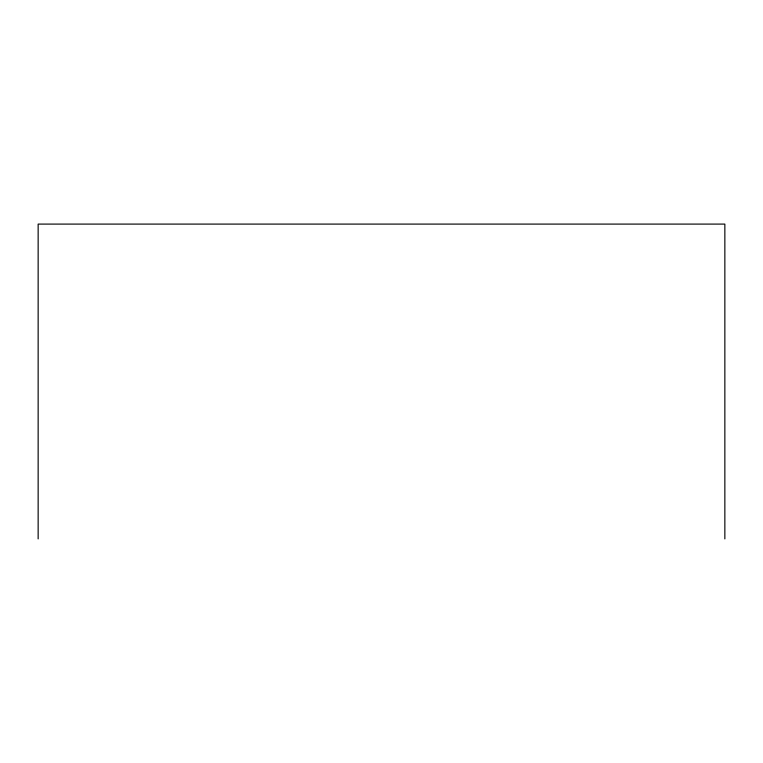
<?xml version="1.0" encoding="UTF-8"?>
<svg xmlns="http://www.w3.org/2000/svg" width="763" height="763" viewBox="0 0 763 763"><rect width="100%" height="100%" fill="white"/><g stroke="black" fill="none" stroke-linecap="round" stroke-linejoin="round"><path stroke-width="1.14" d="M724.85 538.907L724.85 224.093L38.15 224.093L38.15 538.907"/></g></svg>
